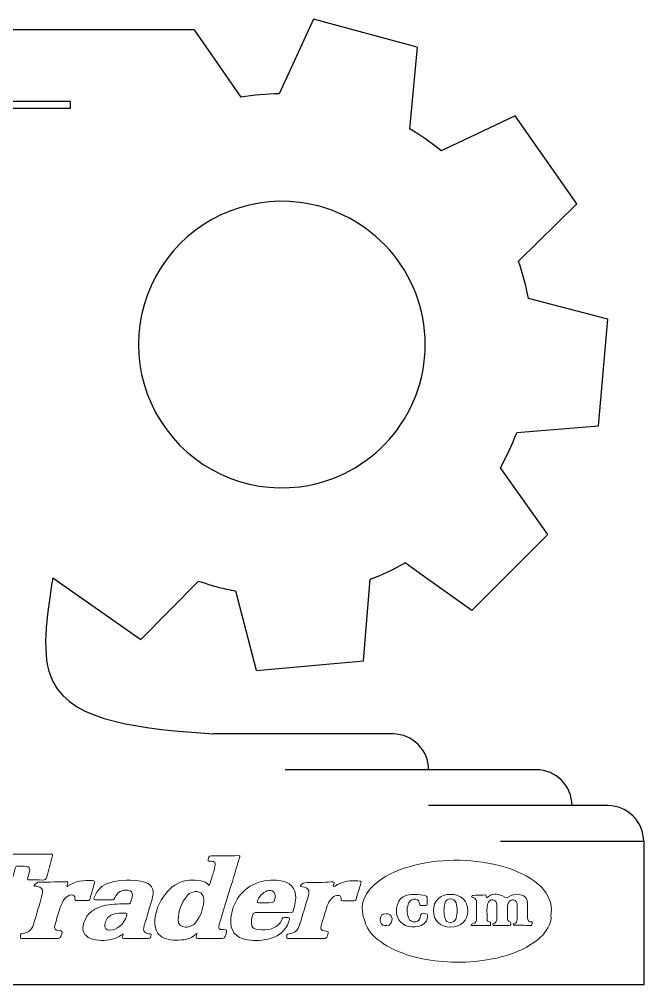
# Model space of a CAD drawing. Header units: inches. Extents: x -4 to 6.6, y 0 to 6.7.
# Drawn here: x 2.24 to 6.6, y 0 to 6.74 of the extents above; entities that cross this region are included whole.
import ezdxf

# ---------------------------------------------------------------- set-up
doc = ezdxf.new("R2010")
doc.units = ezdxf.units.IN
doc.header["$MEASUREMENT"] = 0
for name, color, linetype in [('Etching', 4, 'Continuous'), ('Layer 1', 7, 'Continuous'), ('Metal Shape', 5, 'Continuous')]:
    doc.layers.add(name, color=color, linetype=linetype)

msp = doc.modelspace()

# ---------------------------------------------------------------- linework, layer by layer
at = {"layer": 'Etching'}
for p, q in [((2.5945, 6.1659), (-1.519, 6.1659)), ((2.5945, 6.1659), (2.5945, 6.1159)), ((2.5945, 6.1159), (-1.3788, 6.1159)), ((5.0953, 1.5), (4.0953, 1.5)), ((6.0953, 1.25), (5.0953, 1.25)), ((6.5953, 1), (5.5953, 1))]:
    msp.add_line(p, q, dxfattribs=at)
at = {"layer": 'Layer 1', "lineweight": 0}
for points, knots in [([(1.9895, 0.3225), (2.0294, 0.3225), (2.0693, 0.3225), (2.1092, 0.3225), (2.1623, 0.3224), (2.1619, 0.3226), (2.175, 0.3734), (2.1783, 0.3864), (2.174, 0.3881), (2.1628, 0.388), (2.1504, 0.3878), (2.1379, 0.389), (2.1256, 0.3905), (2.1091, 0.3926), (2.0994, 0.4014), (2.101, 0.4192), (2.1017, 0.4266), (2.102, 0.4342), (2.104, 0.4413), (2.1164, 0.4856), (2.1292, 0.5299), (2.142, 0.5741), (2.165, 0.6536), (2.1882, 0.7331), (2.2116, 0.8125), (2.2135, 0.819), (2.2137, 0.828), (2.2247, 0.8276), (2.2471, 0.8267), (2.2696, 0.8297), (2.2919, 0.8255), (2.3084, 0.8224), (2.3158, 0.8128), (2.312, 0.7962), (2.3081, 0.7793), (2.3041, 0.7622), (2.2986, 0.7458), (2.2946, 0.7337), (2.2975, 0.7307), (2.3097, 0.7309), (2.3403, 0.7316), (2.3709, 0.7322), (2.4013, 0.7307), (2.4185, 0.7299), (2.4265, 0.7345), (2.4308, 0.7521), (2.4425, 0.7991), (2.456, 0.8458), (2.4698, 0.8923), (2.4741, 0.9067), (2.4729, 0.9112), (2.4563, 0.9111), (2.3422, 0.9104), (2.2282, 0.9107), (2.1141, 0.9107), (2.0281, 0.9107), (1.9421, 0.9108), (1.856, 0.9106), (1.8487, 0.9106), (1.8395, 0.9143), (1.8362, 0.9024), (1.8202, 0.8449), (1.8038, 0.7874), (1.7878, 0.7299), (1.7868, 0.7262), (1.7845, 0.7216), (1.7902, 0.7185), (1.8023, 0.7119), (1.8285, 0.7198), (1.8345, 0.7323), (1.8493, 0.7631), (1.8672, 0.7902), (1.8991, 0.8071), (1.9446, 0.8313), (1.9931, 0.8276), (2.0416, 0.8274), (2.0535, 0.8273), (2.0496, 0.8192), (2.0477, 0.8128), (2.0119, 0.6923), (1.9762, 0.5718), (1.9402, 0.4513), (1.9229, 0.3935), (1.8864, 0.3585), (1.8234, 0.3564), (1.8192, 0.3562), (1.8147, 0.3568), (1.813, 0.351), (1.809, 0.3376), (1.82, 0.3225), (1.8343, 0.3225), (1.8861, 0.3224), (1.9378, 0.3225), (1.9895, 0.3225), (1.9895, 0.3225), (1.9895, 0.3225), (1.9895, 0.3225)], [0, 0, 0, 0, 1, 1, 1, 2, 2, 2, 3, 3, 3, 4, 4, 4, 5, 5, 5, 6, 6, 6, 7, 7, 7, 8, 8, 8, 9, 9, 9, 10, 10, 10, 11, 11, 11, 12, 12, 12, 13, 13, 13, 14, 14, 14, 15, 15, 15, 16, 16, 16, 17, 17, 17, 18, 18, 18, 19, 19, 19, 20, 20, 20, 21, 21, 21, 22, 22, 22, 23, 23, 23, 24, 24, 24, 25, 25, 25, 26, 26, 26, 27, 27, 27, 28, 28, 28, 29, 29, 29, 30, 30, 30, 31, 31, 31, 32, 32, 32, 32]), ([(1.9895, 0.3225), (1.9378, 0.3225), (1.8861, 0.3224), (1.8343, 0.3225), (1.82, 0.3225), (1.809, 0.3376), (1.813, 0.351), (1.8147, 0.3568), (1.8192, 0.3562), (1.8234, 0.3564), (1.8864, 0.3585), (1.9229, 0.3935), (1.9402, 0.4513), (1.9762, 0.5718), (2.0119, 0.6923), (2.0477, 0.8128), (2.0496, 0.8192), (2.0535, 0.8273), (2.0416, 0.8274), (1.9931, 0.8276), (1.9446, 0.8313), (1.8991, 0.8071), (1.8672, 0.7902), (1.8493, 0.7631), (1.8345, 0.7323), (1.8285, 0.7198), (1.8023, 0.7119), (1.7902, 0.7185), (1.7845, 0.7216), (1.7868, 0.7262), (1.7878, 0.7299), (1.8038, 0.7874), (1.8202, 0.8449), (1.8362, 0.9024), (1.8395, 0.9143), (1.8487, 0.9106), (1.856, 0.9106), (1.9421, 0.9108), (2.0281, 0.9107), (2.1141, 0.9107), (2.2282, 0.9107), (2.3422, 0.9104), (2.4563, 0.9111), (2.4729, 0.9112), (2.4741, 0.9067), (2.4698, 0.8923), (2.456, 0.8458), (2.4425, 0.7991), (2.4308, 0.7521), (2.4265, 0.7345), (2.4185, 0.7299), (2.4013, 0.7307), (2.3709, 0.7322), (2.3403, 0.7316), (2.3097, 0.7309), (2.2975, 0.7307), (2.2946, 0.7337), (2.2986, 0.7458), (2.3041, 0.7622), (2.3081, 0.7793), (2.312, 0.7962), (2.3158, 0.8128), (2.3084, 0.8224), (2.2919, 0.8255), (2.2696, 0.8297), (2.2471, 0.8267), (2.2247, 0.8276), (2.2137, 0.828), (2.2135, 0.819), (2.2116, 0.8125), (2.1882, 0.7331), (2.165, 0.6536), (2.142, 0.5741), (2.1292, 0.5299), (2.1164, 0.4856), (2.104, 0.4413), (2.102, 0.4342), (2.1017, 0.4266), (2.101, 0.4192), (2.0994, 0.4014), (2.1091, 0.3926), (2.1256, 0.3905), (2.1379, 0.389), (2.1504, 0.3878), (2.1628, 0.388), (2.174, 0.3881), (2.1783, 0.3864), (2.175, 0.3734), (2.1619, 0.3226), (2.1623, 0.3224), (2.1092, 0.3225), (2.0693, 0.3225), (2.0294, 0.3225), (1.9895, 0.3225), (1.9895, 0.3225), (1.9895, 0.3225), (1.9895, 0.3225)], [0, 0, 0, 0, 1, 1, 1, 2, 2, 2, 3, 3, 3, 4, 4, 4, 5, 5, 5, 6, 6, 6, 7, 7, 7, 8, 8, 8, 9, 9, 9, 10, 10, 10, 11, 11, 11, 12, 12, 12, 13, 13, 13, 14, 14, 14, 15, 15, 15, 16, 16, 16, 17, 17, 17, 18, 18, 18, 19, 19, 19, 20, 20, 20, 21, 21, 21, 22, 22, 22, 23, 23, 23, 24, 24, 24, 25, 25, 25, 26, 26, 26, 27, 27, 27, 28, 28, 28, 29, 29, 29, 30, 30, 30, 31, 31, 31, 32, 32, 32, 32]), ([(3.4728, 0.355), (3.4739, 0.354), (3.4749, 0.3531), (3.476, 0.3521), (3.4759, 0.3496), (3.4759, 0.3471), (3.4755, 0.3447), (3.4723, 0.3225), (3.4723, 0.3225), (3.4954, 0.3225), (3.5428, 0.3224), (3.5901, 0.3224), (3.6375, 0.3224), (3.6717, 0.3225), (3.6717, 0.3225), (3.6817, 0.3558), (3.6899, 0.3832), (3.6899, 0.3832), (3.6609, 0.3844), (3.631, 0.3856), (3.6264, 0.3909), (3.6349, 0.4196), (3.6593, 0.502), (3.6845, 0.5841), (3.7093, 0.6663), (3.7314, 0.7396), (3.7535, 0.8128), (3.7756, 0.8861), (3.7778, 0.8936), (3.7835, 0.9023), (3.7675, 0.9012), (3.7047, 0.897), (3.6417, 0.8985), (3.5788, 0.8994), (3.5573, 0.8998), (3.5603, 0.8851), (3.5579, 0.874), (3.5545, 0.8581), (3.5687, 0.8638), (3.5754, 0.863), (3.6027, 0.8594), (3.6109, 0.8501), (3.6043, 0.823), (3.5974, 0.7946), (3.5881, 0.7668), (3.5796, 0.7388), (3.5751, 0.7237), (3.5701, 0.7088), (3.5647, 0.6916), (3.5532, 0.7064), (3.5413, 0.7157), (3.5265, 0.7194), (3.4723, 0.7331), (3.4178, 0.7352), (3.3647, 0.7157), (3.2578, 0.6763), (3.1687, 0.5198), (3.1878, 0.4072), (3.1956, 0.3614), (3.2221, 0.3327), (3.2665, 0.3195), (3.287, 0.3133), (3.3081, 0.3117), (3.3292, 0.3115), (3.3817, 0.3108), (3.4333, 0.3131), (3.4728, 0.355), (3.4728, 0.355), (3.4728, 0.355), (3.4728, 0.355)], [0, 0, 0, 0, 1, 1, 1, 2, 2, 2, 3, 3, 3, 4, 4, 4, 5, 5, 5, 6, 6, 6, 7, 7, 7, 8, 8, 8, 9, 9, 9, 10, 10, 10, 11, 11, 11, 12, 12, 12, 13, 13, 13, 14, 14, 14, 15, 15, 15, 16, 16, 16, 17, 17, 17, 18, 18, 18, 19, 19, 19, 20, 20, 20, 21, 21, 21, 22, 22, 22, 23, 23, 23, 23]), ([(3.4728, 0.355), (3.4333, 0.3131), (3.3817, 0.3108), (3.3292, 0.3115), (3.3081, 0.3117), (3.287, 0.3133), (3.2665, 0.3195), (3.2221, 0.3327), (3.1956, 0.3614), (3.1878, 0.4072), (3.1687, 0.5198), (3.2578, 0.6763), (3.3647, 0.7157), (3.4178, 0.7352), (3.4723, 0.7331), (3.5265, 0.7194), (3.5413, 0.7157), (3.5532, 0.7064), (3.5647, 0.6916), (3.5701, 0.7088), (3.5751, 0.7237), (3.5796, 0.7388), (3.5881, 0.7668), (3.5974, 0.7946), (3.6043, 0.823), (3.6109, 0.8501), (3.6027, 0.8594), (3.5754, 0.863), (3.5687, 0.8638), (3.5545, 0.8581), (3.5579, 0.874), (3.5603, 0.8851), (3.5573, 0.8998), (3.5788, 0.8994), (3.6417, 0.8985), (3.7047, 0.897), (3.7675, 0.9012), (3.7835, 0.9023), (3.7778, 0.8936), (3.7756, 0.8861), (3.7535, 0.8128), (3.7314, 0.7396), (3.7093, 0.6663), (3.6845, 0.5841), (3.6593, 0.502), (3.6349, 0.4196), (3.6264, 0.3909), (3.631, 0.3856), (3.6609, 0.3844), (3.6899, 0.3832), (3.6899, 0.3832), (3.6817, 0.3558), (3.6717, 0.3225), (3.6717, 0.3225), (3.6375, 0.3224), (3.5901, 0.3224), (3.5428, 0.3224), (3.4954, 0.3225), (3.4723, 0.3225), (3.4723, 0.3225), (3.4755, 0.3447), (3.4759, 0.3471), (3.4759, 0.3496), (3.476, 0.3521), (3.4781, 0.354), (3.479, 0.3572), (3.4772, 0.3585), (3.4743, 0.3604), (3.4741, 0.3564), (3.4728, 0.355), (3.4728, 0.355), (3.4728, 0.355), (3.4728, 0.355)], [0, 0, 0, 0, 1, 1, 1, 2, 2, 2, 3, 3, 3, 4, 4, 4, 5, 5, 5, 6, 6, 6, 7, 7, 7, 8, 8, 8, 9, 9, 9, 10, 10, 10, 11, 11, 11, 12, 12, 12, 13, 13, 13, 14, 14, 14, 15, 15, 15, 16, 16, 16, 17, 17, 17, 18, 18, 18, 19, 19, 19, 20, 20, 20, 21, 21, 21, 22, 22, 22, 23, 23, 23, 24, 24, 24, 24]), ([(5.9472, 0.4833), (5.9531, 0.5138), (5.9529, 0.544), (5.9446, 0.574), (5.927, 0.638), (5.8846, 0.6836), (5.833, 0.7217), (5.7592, 0.7762), (5.6754, 0.8096), (5.5872, 0.8314), (5.3773, 0.8833), (5.1675, 0.8821), (4.9592, 0.8232), (4.8686, 0.7975), (4.7836, 0.7593), (4.7129, 0.6947), (4.6326, 0.6214), (4.6118, 0.5351), (4.6516, 0.4419), (4.6507, 0.4343), (4.6531, 0.4275), (4.6562, 0.4205), (4.6864, 0.3521), (4.741, 0.3075), (4.8035, 0.2718), (4.9435, 0.192), (5.0974, 0.1649), (5.2557, 0.1573), (5.3437, 0.1531), (5.4313, 0.1603), (5.5181, 0.1759), (5.6288, 0.1957), (5.7347, 0.2289), (5.8283, 0.2936), (5.8739, 0.325), (5.9135, 0.3628), (5.9357, 0.4151), (5.9449, 0.4367), (5.9546, 0.4587), (5.9472, 0.4833), (5.9472, 0.4833), (5.9472, 0.4833), (5.9472, 0.4833)], [0, 0, 0, 0, 1, 1, 1, 2, 2, 2, 3, 3, 3, 4, 4, 4, 5, 5, 5, 6, 6, 6, 7, 7, 7, 8, 8, 8, 9, 9, 9, 10, 10, 10, 11, 11, 11, 12, 12, 12, 13, 13, 13, 14, 14, 14, 14]), ([(2.3414, 0.6909), (2.3476, 0.6853), (2.3542, 0.6876), (2.3602, 0.6867), (2.3954, 0.681), (2.4092, 0.6638), (2.3998, 0.6294), (2.3807, 0.5591), (2.3599, 0.4893), (2.3385, 0.4198), (2.3273, 0.3831), (2.3016, 0.361), (2.2626, 0.3576), (2.2432, 0.356), (2.2492, 0.3413), (2.248, 0.3314), (2.2462, 0.3167), (2.2589, 0.3228), (2.2651, 0.3228), (2.3405, 0.3223), (2.416, 0.3224), (2.4914, 0.3224), (2.5261, 0.3224), (2.5253, 0.3227), (2.5364, 0.3555), (2.5418, 0.3714), (2.5383, 0.3755), (2.5219, 0.3765), (2.4868, 0.3786), (2.4799, 0.3888), (2.4895, 0.4219), (2.5007, 0.4608), (2.5126, 0.4994), (2.5248, 0.538), (2.5318, 0.56), (2.5413, 0.581), (2.556, 0.5993), (2.5685, 0.6149), (2.5836, 0.6263), (2.6047, 0.6263), (2.6214, 0.6263), (2.6293, 0.6185), (2.6268, 0.602), (2.6251, 0.5904), (2.6286, 0.5878), (2.6392, 0.588), (2.6641, 0.5885), (2.689, 0.5887), (2.714, 0.5879), (2.7253, 0.5875), (2.7304, 0.5915), (2.7334, 0.6023), (2.7433, 0.6377), (2.7532, 0.6731), (2.7649, 0.7079), (2.7701, 0.7233), (2.7646, 0.7262), (2.7513, 0.727), (2.6891, 0.7307), (2.6292, 0.7249), (2.5767, 0.6866), (2.5755, 0.6857), (2.5735, 0.686), (2.5704, 0.6856), (2.5738, 0.6977), (2.5769, 0.7087), (2.5792, 0.7169), (2.5462, 0.7169), (2.5139, 0.7171), (2.4817, 0.7169), (2.4493, 0.7166), (2.4168, 0.7144), (2.3845, 0.7162), (2.3627, 0.7174), (2.3524, 0.7055), (2.3414, 0.6909), (2.3414, 0.6909), (2.3414, 0.6909), (2.3414, 0.6909)], [0, 0, 0, 0, 1, 1, 1, 2, 2, 2, 3, 3, 3, 4, 4, 4, 5, 5, 5, 6, 6, 6, 7, 7, 7, 8, 8, 8, 9, 9, 9, 10, 10, 10, 11, 11, 11, 12, 12, 12, 13, 13, 13, 14, 14, 14, 15, 15, 15, 16, 16, 16, 17, 17, 17, 18, 18, 18, 19, 19, 19, 20, 20, 20, 21, 21, 21, 22, 22, 22, 23, 23, 23, 24, 24, 24, 25, 25, 25, 26, 26, 26, 26]), ([(2.3414, 0.6909), (2.3524, 0.7055), (2.3627, 0.7174), (2.3845, 0.7162), (2.4168, 0.7144), (2.4493, 0.7166), (2.4817, 0.7169), (2.5139, 0.7171), (2.5462, 0.7169), (2.5792, 0.7169), (2.5769, 0.7087), (2.5738, 0.6977), (2.5704, 0.6856), (2.5735, 0.686), (2.5755, 0.6857), (2.5767, 0.6866), (2.6292, 0.7249), (2.6891, 0.7307), (2.7513, 0.727), (2.7646, 0.7262), (2.7701, 0.7233), (2.7649, 0.7079), (2.7532, 0.6731), (2.7433, 0.6377), (2.7334, 0.6023), (2.7304, 0.5915), (2.7253, 0.5875), (2.714, 0.5879), (2.689, 0.5887), (2.6641, 0.5885), (2.6392, 0.588), (2.6286, 0.5878), (2.6251, 0.5904), (2.6268, 0.602), (2.6293, 0.6185), (2.6214, 0.6263), (2.6047, 0.6263), (2.5836, 0.6263), (2.5685, 0.6149), (2.556, 0.5993), (2.5413, 0.581), (2.5318, 0.56), (2.5248, 0.538), (2.5126, 0.4994), (2.5007, 0.4608), (2.4895, 0.4219), (2.4799, 0.3888), (2.4868, 0.3786), (2.5219, 0.3765), (2.5383, 0.3755), (2.5418, 0.3714), (2.5364, 0.3555), (2.5253, 0.3227), (2.5261, 0.3224), (2.4914, 0.3224), (2.416, 0.3224), (2.3405, 0.3223), (2.2651, 0.3228), (2.2589, 0.3228), (2.2462, 0.3167), (2.248, 0.3314), (2.2492, 0.3413), (2.2432, 0.356), (2.2626, 0.3576), (2.3016, 0.361), (2.3273, 0.3831), (2.3385, 0.4198), (2.3599, 0.4893), (2.3807, 0.5591), (2.3998, 0.6294), (2.4092, 0.6638), (2.3954, 0.681), (2.3602, 0.6867), (2.3542, 0.6876), (2.3476, 0.6853), (2.3414, 0.6909), (2.3414, 0.6909), (2.3414, 0.6909), (2.3414, 0.6909)], [0, 0, 0, 0, 1, 1, 1, 2, 2, 2, 3, 3, 3, 4, 4, 4, 5, 5, 5, 6, 6, 6, 7, 7, 7, 8, 8, 8, 9, 9, 9, 10, 10, 10, 11, 11, 11, 12, 12, 12, 13, 13, 13, 14, 14, 14, 15, 15, 15, 16, 16, 16, 17, 17, 17, 18, 18, 18, 19, 19, 19, 20, 20, 20, 21, 21, 21, 22, 22, 22, 23, 23, 23, 24, 24, 24, 25, 25, 25, 26, 26, 26, 26]), ([(2.9636, 0.3544), (2.9628, 0.3502), (2.9628, 0.3457), (2.9611, 0.3419), (2.9541, 0.3254), (2.9607, 0.3217), (2.9766, 0.3222), (3.0065, 0.3232), (3.0365, 0.3225), (3.0664, 0.3225), (3.0907, 0.3225), (3.115, 0.3227), (3.1394, 0.3223), (3.157, 0.322), (3.1565, 0.3374), (3.1589, 0.3472), (3.1616, 0.358), (3.1495, 0.3534), (3.1443, 0.3545), (3.1089, 0.3617), (3.1006, 0.3747), (3.1101, 0.41), (3.1122, 0.4178), (3.1149, 0.4255), (3.1172, 0.4332), (3.1347, 0.4923), (3.1543, 0.5509), (3.1691, 0.6106), (3.1842, 0.6718), (3.1608, 0.7071), (3.0995, 0.7198), (3.0233, 0.7356), (2.947, 0.7336), (2.8721, 0.7121), (2.8184, 0.6968), (2.7814, 0.662), (2.762, 0.6088), (2.7569, 0.5948), (2.7603, 0.5921), (2.7741, 0.5924), (2.8102, 0.5931), (2.8464, 0.5932), (2.8826, 0.5924), (2.8948, 0.5921), (2.9009, 0.5955), (2.9063, 0.6071), (2.9245, 0.6468), (2.9571, 0.6648), (2.9976, 0.6598), (3.0205, 0.657), (3.0313, 0.6442), (3.0282, 0.6216), (3.0262, 0.6075), (3.0213, 0.5938), (3.0187, 0.5798), (3.0163, 0.5672), (3.01, 0.5633), (2.9969, 0.5634), (2.9459, 0.5639), (2.8947, 0.5651), (2.8442, 0.5549), (2.769, 0.5397), (2.7105, 0.5048), (2.6883, 0.4258), (2.6748, 0.3778), (2.6911, 0.3413), (2.7369, 0.3228), (2.7855, 0.3033), (2.8359, 0.3076), (2.886, 0.3171), (2.9147, 0.3225), (2.9385, 0.3385), (2.9636, 0.3544), (2.9636, 0.3544), (2.9636, 0.3544), (2.9636, 0.3544)], [0, 0, 0, 0, 1, 1, 1, 2, 2, 2, 3, 3, 3, 4, 4, 4, 5, 5, 5, 6, 6, 6, 7, 7, 7, 8, 8, 8, 9, 9, 9, 10, 10, 10, 11, 11, 11, 12, 12, 12, 13, 13, 13, 14, 14, 14, 15, 15, 15, 16, 16, 16, 17, 17, 17, 18, 18, 18, 19, 19, 19, 20, 20, 20, 21, 21, 21, 22, 22, 22, 23, 23, 23, 24, 24, 24, 25, 25, 25, 25]), ([(2.9636, 0.3544), (2.9385, 0.3385), (2.9147, 0.3225), (2.886, 0.3171), (2.8359, 0.3076), (2.7855, 0.3033), (2.7369, 0.3228), (2.6911, 0.3413), (2.6748, 0.3778), (2.6883, 0.4258), (2.7105, 0.5048), (2.769, 0.5397), (2.8442, 0.5549), (2.8947, 0.5651), (2.9459, 0.5639), (2.9969, 0.5634), (3.01, 0.5633), (3.0163, 0.5672), (3.0187, 0.5798), (3.0213, 0.5938), (3.0262, 0.6075), (3.0282, 0.6216), (3.0313, 0.6442), (3.0205, 0.657), (2.9976, 0.6598), (2.9571, 0.6648), (2.9245, 0.6468), (2.9063, 0.6071), (2.9009, 0.5955), (2.8948, 0.5921), (2.8826, 0.5924), (2.8464, 0.5932), (2.8102, 0.5931), (2.7741, 0.5924), (2.7603, 0.5921), (2.7569, 0.5948), (2.762, 0.6088), (2.7814, 0.662), (2.8184, 0.6968), (2.8721, 0.7121), (2.947, 0.7336), (3.0233, 0.7356), (3.0995, 0.7198), (3.1608, 0.7071), (3.1842, 0.6718), (3.1691, 0.6106), (3.1543, 0.5509), (3.1347, 0.4923), (3.1172, 0.4332), (3.1149, 0.4255), (3.1122, 0.4178), (3.1101, 0.41), (3.1006, 0.3747), (3.1089, 0.3617), (3.1443, 0.3545), (3.1495, 0.3534), (3.1616, 0.358), (3.1589, 0.3472), (3.1565, 0.3374), (3.157, 0.322), (3.1394, 0.3223), (3.115, 0.3227), (3.0907, 0.3225), (3.0664, 0.3225), (3.0365, 0.3225), (3.0065, 0.3232), (2.9766, 0.3222), (2.9607, 0.3217), (2.9541, 0.3254), (2.9611, 0.3419), (2.9628, 0.3457), (2.9628, 0.3502), (2.9636, 0.3544), (2.9636, 0.3544), (2.9636, 0.3544), (2.9636, 0.3544)], [0, 0, 0, 0, 1, 1, 1, 2, 2, 2, 3, 3, 3, 4, 4, 4, 5, 5, 5, 6, 6, 6, 7, 7, 7, 8, 8, 8, 9, 9, 9, 10, 10, 10, 11, 11, 11, 12, 12, 12, 13, 13, 13, 14, 14, 14, 15, 15, 15, 16, 16, 16, 17, 17, 17, 18, 18, 18, 19, 19, 19, 20, 20, 20, 21, 21, 21, 22, 22, 22, 23, 23, 23, 24, 24, 24, 25, 25, 25, 25]), ([(4.0093, 0.5029), (4.0504, 0.5029), (4.0916, 0.5032), (4.1327, 0.5026), (4.1432, 0.5025), (4.1488, 0.5055), (4.151, 0.516), (4.1554, 0.536), (4.1613, 0.5558), (4.165, 0.5759), (4.1794, 0.6531), (4.1466, 0.707), (4.0746, 0.7226), (4.0194, 0.7346), (3.9642, 0.7319), (3.9103, 0.7148), (3.7913, 0.6771), (3.7245, 0.5715), (3.7148, 0.4588), (3.7077, 0.3767), (3.75, 0.3246), (3.8287, 0.3128), (3.8855, 0.3042), (3.9419, 0.3083), (3.9971, 0.3241), (4.0561, 0.341), (4.0967, 0.3784), (4.1185, 0.4361), (4.1311, 0.4689), (4.1313, 0.4679), (4.0964, 0.4691), (4.0816, 0.4696), (4.0738, 0.4655), (4.0696, 0.451), (4.0662, 0.4389), (4.0576, 0.4296), (4.0484, 0.4208), (4.0026, 0.3771), (3.9468, 0.3787), (3.8903, 0.387), (3.8712, 0.3898), (3.862, 0.406), (3.8595, 0.4249), (3.8565, 0.447), (3.8617, 0.4681), (3.8678, 0.4892), (3.871, 0.5003), (3.8768, 0.5032), (3.8877, 0.5031), (3.9282, 0.5025), (3.9688, 0.5029), (4.0093, 0.5029), (4.0093, 0.5029), (4.0093, 0.5029), (4.0093, 0.5029)], [0, 0, 0, 0, 1, 1, 1, 2, 2, 2, 3, 3, 3, 4, 4, 4, 5, 5, 5, 6, 6, 6, 7, 7, 7, 8, 8, 8, 9, 9, 9, 10, 10, 10, 11, 11, 11, 12, 12, 12, 13, 13, 13, 14, 14, 14, 15, 15, 15, 16, 16, 16, 17, 17, 17, 18, 18, 18, 18]), ([(4.0093, 0.5029), (3.9688, 0.5029), (3.9282, 0.5025), (3.8877, 0.5031), (3.8768, 0.5032), (3.871, 0.5003), (3.8678, 0.4892), (3.8617, 0.4681), (3.8565, 0.447), (3.8595, 0.4249), (3.862, 0.406), (3.8712, 0.3898), (3.8903, 0.387), (3.9468, 0.3787), (4.0026, 0.3771), (4.0484, 0.4208), (4.0576, 0.4296), (4.0662, 0.4389), (4.0696, 0.451), (4.0738, 0.4655), (4.0816, 0.4696), (4.0964, 0.4691), (4.1313, 0.4679), (4.1311, 0.4689), (4.1185, 0.4361), (4.0967, 0.3784), (4.0561, 0.341), (3.9971, 0.3241), (3.9419, 0.3083), (3.8855, 0.3042), (3.8287, 0.3128), (3.75, 0.3246), (3.7077, 0.3767), (3.7148, 0.4588), (3.7245, 0.5715), (3.7913, 0.6771), (3.9103, 0.7148), (3.9642, 0.7319), (4.0194, 0.7346), (4.0746, 0.7226), (4.1466, 0.707), (4.1794, 0.6531), (4.165, 0.5759), (4.1613, 0.5558), (4.1554, 0.536), (4.151, 0.516), (4.1488, 0.5055), (4.1432, 0.5025), (4.1327, 0.5026), (4.0916, 0.5032), (4.0504, 0.5029), (4.0093, 0.5029), (4.0093, 0.5029), (4.0093, 0.5029), (4.0093, 0.5029)], [0, 0, 0, 0, 1, 1, 1, 2, 2, 2, 3, 3, 3, 4, 4, 4, 5, 5, 5, 6, 6, 6, 7, 7, 7, 8, 8, 8, 9, 9, 9, 10, 10, 10, 11, 11, 11, 12, 12, 12, 13, 13, 13, 14, 14, 14, 15, 15, 15, 16, 16, 16, 17, 17, 17, 18, 18, 18, 18]), ([(4.199, 0.6877), (4.2037, 0.6836), (4.2095, 0.6844), (4.2148, 0.6836), (4.2549, 0.6781), (4.2677, 0.661), (4.2566, 0.6222), (4.2371, 0.5541), (4.2161, 0.4863), (4.1951, 0.4186), (4.1838, 0.3822), (4.1605, 0.358), (4.1207, 0.3553), (4.1024, 0.3541), (4.1067, 0.34), (4.1054, 0.3307), (4.1036, 0.3178), (4.1156, 0.3228), (4.1214, 0.3228), (4.2018, 0.3223), (4.2822, 0.323), (4.3626, 0.322), (4.3788, 0.3218), (4.3851, 0.3274), (4.3895, 0.3422), (4.3979, 0.3711), (4.3988, 0.3708), (4.3706, 0.375), (4.3453, 0.3787), (4.3383, 0.3874), (4.3452, 0.4114), (4.3586, 0.458), (4.3731, 0.5043), (4.388, 0.5504), (4.3939, 0.5689), (4.4037, 0.5857), (4.4166, 0.6003), (4.4271, 0.6123), (4.4393, 0.6217), (4.4557, 0.6236), (4.476, 0.626), (4.4853, 0.6181), (4.4841, 0.5977), (4.4835, 0.5885), (4.4854, 0.5855), (4.4947, 0.5856), (4.5214, 0.5861), (4.5483, 0.5861), (4.575, 0.5858), (4.5823, 0.5857), (4.5866, 0.5879), (4.5887, 0.5951), (4.6001, 0.6339), (4.6118, 0.6726), (4.6232, 0.7115), (4.6247, 0.7165), (4.6271, 0.7229), (4.6174, 0.7234), (4.5694, 0.7254), (4.5213, 0.7283), (4.4762, 0.7065), (4.4609, 0.6991), (4.4461, 0.6905), (4.4308, 0.6823), (4.4278, 0.6893), (4.4308, 0.6949), (4.4328, 0.6996), (4.4391, 0.7151), (4.4345, 0.718), (4.4186, 0.7172), (4.3614, 0.7141), (4.3041, 0.7106), (4.2468, 0.713), (4.2247, 0.7139), (4.2101, 0.7062), (4.199, 0.6877), (4.199, 0.6877), (4.199, 0.6877), (4.199, 0.6877)], [0, 0, 0, 0, 1, 1, 1, 2, 2, 2, 3, 3, 3, 4, 4, 4, 5, 5, 5, 6, 6, 6, 7, 7, 7, 8, 8, 8, 9, 9, 9, 10, 10, 10, 11, 11, 11, 12, 12, 12, 13, 13, 13, 14, 14, 14, 15, 15, 15, 16, 16, 16, 17, 17, 17, 18, 18, 18, 19, 19, 19, 20, 20, 20, 21, 21, 21, 22, 22, 22, 23, 23, 23, 24, 24, 24, 25, 25, 25, 26, 26, 26, 26]), ([(4.199, 0.6877), (4.2101, 0.7062), (4.2247, 0.7139), (4.2468, 0.713), (4.3041, 0.7106), (4.3614, 0.7141), (4.4186, 0.7172), (4.4345, 0.718), (4.4391, 0.7151), (4.4328, 0.6996), (4.4308, 0.6949), (4.4278, 0.6893), (4.4308, 0.6823), (4.4461, 0.6905), (4.4609, 0.6991), (4.4762, 0.7065), (4.5213, 0.7283), (4.5694, 0.7254), (4.6174, 0.7234), (4.6271, 0.7229), (4.6247, 0.7165), (4.6232, 0.7115), (4.6118, 0.6726), (4.6001, 0.6339), (4.5887, 0.5951), (4.5866, 0.5879), (4.5823, 0.5857), (4.575, 0.5858), (4.5483, 0.5861), (4.5214, 0.5861), (4.4947, 0.5856), (4.4854, 0.5855), (4.4835, 0.5885), (4.4841, 0.5977), (4.4853, 0.6181), (4.476, 0.626), (4.4557, 0.6236), (4.4393, 0.6217), (4.4271, 0.6123), (4.4166, 0.6003), (4.4037, 0.5857), (4.3939, 0.5689), (4.388, 0.5504), (4.3731, 0.5043), (4.3586, 0.458), (4.3452, 0.4114), (4.3383, 0.3874), (4.3453, 0.3787), (4.3706, 0.375), (4.3988, 0.3708), (4.3979, 0.3711), (4.3895, 0.3422), (4.3851, 0.3274), (4.3788, 0.3218), (4.3626, 0.322), (4.2822, 0.323), (4.2018, 0.3223), (4.1214, 0.3228), (4.1156, 0.3228), (4.1036, 0.3178), (4.1054, 0.3307), (4.1067, 0.34), (4.1024, 0.3541), (4.1207, 0.3553), (4.1605, 0.358), (4.1838, 0.3822), (4.1951, 0.4186), (4.2161, 0.4863), (4.2371, 0.5541), (4.2566, 0.6222), (4.2677, 0.661), (4.2549, 0.6781), (4.2148, 0.6836), (4.2095, 0.6844), (4.2037, 0.6836), (4.199, 0.6877), (4.199, 0.6877), (4.199, 0.6877), (4.199, 0.6877)], [0, 0, 0, 0, 1, 1, 1, 2, 2, 2, 3, 3, 3, 4, 4, 4, 5, 5, 5, 6, 6, 6, 7, 7, 7, 8, 8, 8, 9, 9, 9, 10, 10, 10, 11, 11, 11, 12, 12, 12, 13, 13, 13, 14, 14, 14, 15, 15, 15, 16, 16, 16, 17, 17, 17, 18, 18, 18, 19, 19, 19, 20, 20, 20, 21, 21, 21, 22, 22, 22, 23, 23, 23, 24, 24, 24, 25, 25, 25, 26, 26, 26, 26]), ([(3.5271, 0.5794), (3.5275, 0.6389), (3.4979, 0.6606), (3.4492, 0.6455), (3.4339, 0.6408), (3.4201, 0.6333), (3.41, 0.6212), (3.3693, 0.5726), (3.35, 0.5155), (3.3481, 0.4529), (3.3472, 0.4216), (3.3669, 0.4039), (3.3984, 0.4019), (3.4291, 0.4), (3.4527, 0.4135), (3.4713, 0.4364), (3.5071, 0.4805), (3.5214, 0.5328), (3.5271, 0.5794), (3.5271, 0.5794), (3.5271, 0.5794), (3.5271, 0.5794)], [0, 0, 0, 0, 1, 1, 1, 2, 2, 2, 3, 3, 3, 4, 4, 4, 5, 5, 5, 6, 6, 6, 7, 7, 7, 7]), ([(3.5271, 0.5794), (3.5214, 0.5328), (3.5071, 0.4805), (3.4713, 0.4364), (3.4527, 0.4135), (3.4291, 0.4), (3.3984, 0.4019), (3.3669, 0.4039), (3.3472, 0.4216), (3.3481, 0.4529), (3.35, 0.5155), (3.3693, 0.5726), (3.41, 0.6212), (3.4201, 0.6333), (3.4339, 0.6408), (3.4492, 0.6455), (3.4979, 0.6606), (3.5275, 0.6389), (3.5271, 0.5794), (3.5271, 0.5794), (3.5271, 0.5794), (3.5271, 0.5794)], [0, 0, 0, 0, 1, 1, 1, 2, 2, 2, 3, 3, 3, 4, 4, 4, 5, 5, 5, 6, 6, 6, 7, 7, 7, 7]), ([(3.9558, 0.5724), (3.9639, 0.5724), (3.972, 0.5724), (3.9801, 0.5724), (4.0199, 0.5724), (4.0199, 0.5724), (4.0235, 0.6117), (4.0269, 0.6478), (4.0045, 0.6658), (3.9698, 0.6543), (3.9339, 0.6424), (3.9135, 0.6153), (3.8995, 0.5818), (3.8956, 0.5724), (3.9014, 0.5725), (3.9073, 0.5725), (3.9235, 0.5724), (3.9397, 0.5724), (3.9558, 0.5724), (3.9558, 0.5724), (3.9558, 0.5724), (3.9558, 0.5724)], [0, 0, 0, 0, 1, 1, 1, 2, 2, 2, 3, 3, 3, 4, 4, 4, 5, 5, 5, 6, 6, 6, 7, 7, 7, 7]), ([(3.9558, 0.5724), (3.9397, 0.5724), (3.9235, 0.5724), (3.9073, 0.5725), (3.9014, 0.5725), (3.8956, 0.5724), (3.8995, 0.5818), (3.9135, 0.6153), (3.9339, 0.6424), (3.9698, 0.6543), (4.0045, 0.6658), (4.0269, 0.6478), (4.0235, 0.6117), (4.0199, 0.5724), (4.0199, 0.5724), (3.9801, 0.5724), (3.972, 0.5724), (3.9639, 0.5724), (3.9558, 0.5724), (3.9558, 0.5724), (3.9558, 0.5724), (3.9558, 0.5724)], [0, 0, 0, 0, 1, 1, 1, 2, 2, 2, 3, 3, 3, 4, 4, 4, 5, 5, 5, 6, 6, 6, 7, 7, 7, 7]), ([(4.9971, 0.6298), (4.9896, 0.6298), (4.9821, 0.6305), (4.9747, 0.6297), (4.9334, 0.6256), (4.8972, 0.6117), (4.8815, 0.5695), (4.8643, 0.5233), (4.8639, 0.4777), (4.8993, 0.4381), (4.9355, 0.3976), (5.0178, 0.3907), (5.061, 0.4241), (5.0771, 0.4364), (5.0876, 0.4525), (5.087, 0.4733), (5.0867, 0.4814), (5.0941, 0.4943), (5.0763, 0.4956), (5.0442, 0.4981), (5.0404, 0.4969), (5.0374, 0.4781), (5.0335, 0.4538), (5.0241, 0.4424), (5.0058, 0.4396), (4.9827, 0.4361), (4.9627, 0.4458), (4.9542, 0.4671), (4.9399, 0.5031), (4.9431, 0.5394), (4.958, 0.5743), (4.9656, 0.5923), (4.9848, 0.5996), (5.0052, 0.5967), (5.0243, 0.5941), (5.0309, 0.5817), (5.0324, 0.5644), (5.0328, 0.5591), (5.0328, 0.5525), (5.041, 0.5524), (5.0528, 0.5523), (5.0647, 0.5524), (5.0765, 0.5525), (5.0821, 0.5526), (5.0839, 0.5563), (5.0839, 0.5612), (5.0839, 0.5774), (5.0837, 0.5936), (5.0838, 0.6098), (5.0838, 0.6175), (5.0779, 0.6182), (5.0726, 0.6199), (5.048, 0.6275), (5.0228, 0.6306), (4.9971, 0.6298), (4.9971, 0.6298), (4.9971, 0.6298), (4.9971, 0.6298)], [0, 0, 0, 0, 1, 1, 1, 2, 2, 2, 3, 3, 3, 4, 4, 4, 5, 5, 5, 6, 6, 6, 7, 7, 7, 8, 8, 8, 9, 9, 9, 10, 10, 10, 11, 11, 11, 12, 12, 12, 13, 13, 13, 14, 14, 14, 15, 15, 15, 16, 16, 16, 17, 17, 17, 18, 18, 18, 19, 19, 19, 19]), ([(4.9971, 0.6298), (5.0228, 0.6306), (5.048, 0.6275), (5.0726, 0.6199), (5.0779, 0.6182), (5.0838, 0.6175), (5.0838, 0.6098), (5.0837, 0.5936), (5.0839, 0.5774), (5.0839, 0.5612), (5.0839, 0.5563), (5.0821, 0.5526), (5.0765, 0.5525), (5.0647, 0.5524), (5.0528, 0.5523), (5.041, 0.5524), (5.0328, 0.5525), (5.0328, 0.5591), (5.0324, 0.5644), (5.0309, 0.5817), (5.0243, 0.5941), (5.0052, 0.5967), (4.9848, 0.5996), (4.9656, 0.5923), (4.958, 0.5743), (4.9431, 0.5394), (4.9399, 0.5031), (4.9542, 0.4671), (4.9627, 0.4458), (4.9827, 0.4361), (5.0058, 0.4396), (5.0241, 0.4424), (5.0335, 0.4538), (5.0374, 0.4781), (5.0404, 0.4969), (5.0442, 0.4981), (5.0763, 0.4956), (5.0941, 0.4943), (5.0867, 0.4814), (5.087, 0.4733), (5.0876, 0.4525), (5.0771, 0.4364), (5.061, 0.4241), (5.0178, 0.3907), (4.9355, 0.3976), (4.8993, 0.4381), (4.8639, 0.4777), (4.8643, 0.5233), (4.8815, 0.5695), (4.8972, 0.6117), (4.9334, 0.6256), (4.9747, 0.6297), (4.9821, 0.6305), (4.9896, 0.6298), (4.9971, 0.6298), (4.9971, 0.6298), (4.9971, 0.6298), (4.9971, 0.6298)], [0, 0, 0, 0, 1, 1, 1, 2, 2, 2, 3, 3, 3, 4, 4, 4, 5, 5, 5, 6, 6, 6, 7, 7, 7, 8, 8, 8, 9, 9, 9, 10, 10, 10, 11, 11, 11, 12, 12, 12, 13, 13, 13, 14, 14, 14, 15, 15, 15, 16, 16, 16, 17, 17, 17, 18, 18, 18, 19, 19, 19, 19]), ([(5.2484, 0.6307), (5.1763, 0.6308), (5.1283, 0.5854), (5.1282, 0.5168), (5.1281, 0.448), (5.1757, 0.4027), (5.2482, 0.4026), (5.3207, 0.4026), (5.3686, 0.448), (5.3684, 0.5166), (5.3682, 0.5854), (5.3206, 0.6306), (5.2484, 0.6307), (5.2484, 0.6307), (5.2484, 0.6307), (5.2484, 0.6307)], [0, 0, 0, 0, 1, 1, 1, 2, 2, 2, 3, 3, 3, 4, 4, 4, 5, 5, 5, 5]), ([(5.2484, 0.6307), (5.3206, 0.6306), (5.3682, 0.5854), (5.3684, 0.5166), (5.3686, 0.448), (5.3207, 0.4026), (5.2482, 0.4026), (5.1757, 0.4027), (5.1281, 0.448), (5.1282, 0.5168), (5.1283, 0.5854), (5.1763, 0.6308), (5.2484, 0.6307), (5.2484, 0.6307), (5.2484, 0.6307), (5.2484, 0.6307)], [0, 0, 0, 0, 1, 1, 1, 2, 2, 2, 3, 3, 3, 4, 4, 4, 5, 5, 5, 5]), ([(5.6897, 0.4243), (5.7061, 0.4289), (5.7123, 0.441), (5.7124, 0.4567), (5.7126, 0.4916), (5.7125, 0.5265), (5.7119, 0.5614), (5.7116, 0.5771), (5.7057, 0.5899), (5.6878, 0.5917), (5.6704, 0.5935), (5.6575, 0.5866), (5.6512, 0.5695), (5.6469, 0.5583), (5.6447, 0.5468), (5.6447, 0.5348), (5.6448, 0.5123), (5.6448, 0.4899), (5.6447, 0.4674), (5.6447, 0.4543), (5.6457, 0.4424), (5.6619, 0.4386), (5.6704, 0.4366), (5.6674, 0.4286), (5.6675, 0.4228), (5.6676, 0.4153), (5.6622, 0.414), (5.656, 0.414), (5.6211, 0.4135), (5.5863, 0.413), (5.5514, 0.4126), (5.5477, 0.4125), (5.5433, 0.4118), (5.5427, 0.417), (5.5421, 0.4214), (5.545, 0.4234), (5.549, 0.4249), (5.5673, 0.4316), (5.571, 0.4464), (5.5707, 0.464), (5.5703, 0.4945), (5.5709, 0.525), (5.5704, 0.5556), (5.5701, 0.5793), (5.5621, 0.5898), (5.5441, 0.592), (5.526, 0.5942), (5.5118, 0.584), (5.5068, 0.5628), (5.4984, 0.5265), (5.5036, 0.4896), (5.5033, 0.4529), (5.5032, 0.4453), (5.5096, 0.4404), (5.5169, 0.4397), (5.5288, 0.4384), (5.5279, 0.4306), (5.5278, 0.4221), (5.5277, 0.4114), (5.5205, 0.4126), (5.5136, 0.4126), (5.4768, 0.4128), (5.4401, 0.4129), (5.4033, 0.4133), (5.3995, 0.4133), (5.3934, 0.4107), (5.3926, 0.4171), (5.392, 0.4224), (5.3969, 0.4234), (5.4013, 0.425), (5.4268, 0.4342), (5.4296, 0.4383), (5.4297, 0.4659), (5.4298, 0.5001), (5.4298, 0.5344), (5.4298, 0.5687), (5.4298, 0.5881), (5.4264, 0.6051), (5.403, 0.6089), (5.3981, 0.6097), (5.3947, 0.6123), (5.3956, 0.6177), (5.3965, 0.624), (5.4019, 0.6228), (5.4059, 0.623), (5.4283, 0.6241), (5.4507, 0.6248), (5.4731, 0.626), (5.4952, 0.6271), (5.4952, 0.6273), (5.5002, 0.6057), (5.5339, 0.6375), (5.572, 0.6376), (5.6109, 0.6195), (5.6392, 0.6064), (5.6386, 0.6052), (5.6665, 0.6202), (5.6917, 0.6337), (5.7183, 0.6337), (5.7446, 0.6257), (5.771, 0.6175), (5.7842, 0.5972), (5.7847, 0.567), (5.7853, 0.5333), (5.7854, 0.4997), (5.7854, 0.466), (5.7854, 0.4498), (5.7921, 0.4399), (5.8092, 0.4389), (5.812, 0.4379), (5.8147, 0.437), (5.8174, 0.436), (5.8178, 0.4327), (5.8181, 0.4293), (5.8184, 0.426), (5.8166, 0.422), (5.8148, 0.4179), (5.813, 0.4139), (5.8095, 0.4139), (5.806, 0.4138), (5.8025, 0.4137), (5.7646, 0.4145), (5.7268, 0.4154), (5.689, 0.4162), (5.6892, 0.4189), (5.6895, 0.4216), (5.6897, 0.4243), (5.6897, 0.4243), (5.6897, 0.4243), (5.6897, 0.4243)], [0, 0, 0, 0, 1, 1, 1, 2, 2, 2, 3, 3, 3, 4, 4, 4, 5, 5, 5, 6, 6, 6, 7, 7, 7, 8, 8, 8, 9, 9, 9, 10, 10, 10, 11, 11, 11, 12, 12, 12, 13, 13, 13, 14, 14, 14, 15, 15, 15, 16, 16, 16, 17, 17, 17, 18, 18, 18, 19, 19, 19, 20, 20, 20, 21, 21, 21, 22, 22, 22, 23, 23, 23, 24, 24, 24, 25, 25, 25, 26, 26, 26, 27, 27, 27, 28, 28, 28, 29, 29, 29, 30, 30, 30, 31, 31, 31, 32, 32, 32, 33, 33, 33, 34, 34, 34, 35, 35, 35, 36, 36, 36, 37, 37, 37, 38, 38, 38, 39, 39, 39, 40, 40, 40, 41, 41, 41, 42, 42, 42, 43, 43, 43, 43]), ([(5.2936, 0.5253), (5.2938, 0.5356), (5.293, 0.5536), (5.287, 0.5709), (5.2807, 0.5892), (5.2662, 0.5995), (5.2476, 0.5991), (5.2285, 0.5987), (5.2153, 0.5891), (5.21, 0.5712), (5.1994, 0.5353), (5.1996, 0.4988), (5.2099, 0.4628), (5.215, 0.445), (5.2275, 0.435), (5.2471, 0.435), (5.2673, 0.4351), (5.2796, 0.4433), (5.2866, 0.4623), (5.2933, 0.4802), (5.2935, 0.4988), (5.2936, 0.5253), (5.2936, 0.5253), (5.2936, 0.5253), (5.2936, 0.5253)], [0, 0, 0, 0, 1, 1, 1, 2, 2, 2, 3, 3, 3, 4, 4, 4, 5, 5, 5, 6, 6, 6, 7, 7, 7, 8, 8, 8, 8]), ([(5.2936, 0.5253), (5.2935, 0.4988), (5.2933, 0.4802), (5.2866, 0.4623), (5.2796, 0.4433), (5.2673, 0.4351), (5.2471, 0.435), (5.2275, 0.435), (5.215, 0.445), (5.2099, 0.4628), (5.1996, 0.4988), (5.1994, 0.5353), (5.21, 0.5712), (5.2153, 0.5891), (5.2285, 0.5987), (5.2476, 0.5991), (5.2662, 0.5995), (5.2807, 0.5892), (5.287, 0.5709), (5.293, 0.5536), (5.2938, 0.5356), (5.2936, 0.5253), (5.2936, 0.5253), (5.2936, 0.5253), (5.2936, 0.5253)], [0, 0, 0, 0, 1, 1, 1, 2, 2, 2, 3, 3, 3, 4, 4, 4, 5, 5, 5, 6, 6, 6, 7, 7, 7, 8, 8, 8, 8]), ([(2.8713, 0.3801), (2.9198, 0.3795), (2.9726, 0.4243), (2.9876, 0.4787), (2.9933, 0.4993), (2.9933, 0.4993), (2.9711, 0.4992), (2.9587, 0.499), (2.9462, 0.499), (2.9338, 0.4983), (2.877, 0.4952), (2.8439, 0.4688), (2.8366, 0.421), (2.8326, 0.3946), (2.8446, 0.3805), (2.8713, 0.3801), (2.8713, 0.3801), (2.8713, 0.3801), (2.8713, 0.3801)], [0, 0, 0, 0, 1, 1, 1, 2, 2, 2, 3, 3, 3, 4, 4, 4, 5, 5, 5, 6, 6, 6, 6]), ([(2.8713, 0.3801), (2.8446, 0.3805), (2.8326, 0.3946), (2.8366, 0.421), (2.8439, 0.4688), (2.877, 0.4952), (2.9338, 0.4983), (2.9462, 0.499), (2.9587, 0.499), (2.9711, 0.4992), (2.9933, 0.4993), (2.9933, 0.4993), (2.9876, 0.4787), (2.9726, 0.4243), (2.9198, 0.3795), (2.8713, 0.3801), (2.8713, 0.3801), (2.8713, 0.3801), (2.8713, 0.3801)], [0, 0, 0, 0, 1, 1, 1, 2, 2, 2, 3, 3, 3, 4, 4, 4, 5, 5, 5, 6, 6, 6, 6]), ([(4.8216, 0.4169), (4.8204, 0.4167), (4.8192, 0.4165), (4.818, 0.4163), (4.7989, 0.4144), (4.7784, 0.4067), (4.7637, 0.4265), (4.7528, 0.4413), (4.756, 0.4707), (4.7697, 0.4906), (4.7739, 0.4915), (4.7782, 0.4922), (4.7824, 0.4933), (4.8048, 0.4991), (4.8262, 0.4932), (4.8342, 0.4788), (4.8457, 0.4582), (4.8407, 0.4334), (4.8216, 0.4169), (4.8216, 0.4169), (4.8216, 0.4169), (4.8216, 0.4169)], [0, 0, 0, 0, 1, 1, 1, 2, 2, 2, 3, 3, 3, 4, 4, 4, 5, 5, 5, 6, 6, 6, 7, 7, 7, 7]), ([(5.6897, 0.4243), (5.6895, 0.4216), (5.6892, 0.4189), (5.689, 0.4162), (5.6839, 0.4193), (5.6846, 0.422), (5.6897, 0.4243), (5.6897, 0.4243), (5.6897, 0.4243), (5.6897, 0.4243)], [0, 0, 0, 0, 1, 1, 1, 2, 2, 2, 3, 3, 3, 3]), ([(5.8174, 0.436), (5.8147, 0.437), (5.812, 0.4379), (5.8092, 0.4389), (5.8125, 0.4393), (5.8157, 0.44), (5.8174, 0.436), (5.8174, 0.436), (5.8174, 0.436), (5.8174, 0.436)], [0, 0, 0, 0, 1, 1, 1, 2, 2, 2, 3, 3, 3, 3]), ([(3.4728, 0.355), (3.4741, 0.3564), (3.4743, 0.3604), (3.4772, 0.3585), (3.479, 0.3572), (3.4781, 0.354), (3.476, 0.3521), (3.4749, 0.3531), (3.4739, 0.354), (3.4728, 0.355), (3.4728, 0.355), (3.4728, 0.355), (3.4728, 0.355)], [0, 0, 0, 0, 1, 1, 1, 2, 2, 2, 3, 3, 3, 4, 4, 4, 4])]:
    msp.add_open_spline(points, degree=3, knots=knots, dxfattribs=at)
at = {"layer": 'Metal Shape'}
for p, q in [((4.2913, 6.7386), (4.0535, 6.2181)), ((5.0157, 6.5445), (4.2913, 6.7386)), ((3.4601, 6.6659), (-3.5399, 6.6659)), ((3.4601, 6.6659), (3.7846, 6.1946)), ((5.0157, 6.5445), (4.9614, 5.9749)), ((5.0157, 6.5445), (5.0157, 6.5445)), ((5.6992, 6.066), (5.3367, 5.8934)), ((6.1293, 5.4516), (5.6992, 6.066)), ((5.3367, 5.8934), (5.1825, 5.8201)), ((6.1293, 5.4516), (5.7216, 5.0502)), ((6.3453, 4.6457), (5.7914, 4.7895)), ((6.2799, 3.8986), (6.3453, 4.6457)), ((6.2799, 3.8986), (5.7095, 3.8532)), ((5.9273, 3.1424), (5.5954, 3.6085)), ((5.397, 2.6121), (5.9273, 3.1424)), ((5.0344, 2.8702), (4.9308, 2.9439)), ((2.4734, 2.8402), (3.0878, 2.41)), ((5.397, 2.6121), (5.0344, 2.8702)), ((3.0878, 2.41), (3.4892, 2.8178)), ((4.6408, 2.2595), (4.6862, 2.8299)), ((3.8937, 2.1941), (3.7499, 2.748)), ((3.8937, 2.1941), (4.6408, 2.2595)), ((4.8453, 1.75), (3.5953, 1.75)), ((5.8453, 1.5), (5.0953, 1.5)), ((6.3453, 1.25), (6.0953, 1.25)), ((6.5953, 1), (6.5953, 0)), ((6.5953, 0), (-1, 0))]:
    msp.add_line(p, q, dxfattribs=at)
for centre, radius, start, end in [((4.0712, 4.4682), 1.75, 90.57719, 99.42281), ((4.0712, 4.4682), 1.75, 50.57719, 59.42281), ((4.0712, 4.4682), 1, 82.81924, 277.18076), ((4.0712, 4.4682), 1, 277.18076, 82.81924), ((4.0712, 4.4682), 1.75, 10.57719, 19.42281), ((4.0712, 4.4682), 1.75, 330.57719, 339.42281), ((4.0712, 4.4682), 1.75, 290.57719, 299.42281), ((4.0712, 4.4682), 1.75, 250.57719, 257.21485), ((4.0712, 4.4682), 1.75, 257.21485, 259.42281), ((4.8453, 1.5), 0.25, 0, 90), ((5.8453, 1.25), 0.25, 0, 90), ((6.3453, 1), 0.25, 0, 90)]:
    msp.add_arc(centre, radius, start, end, dxfattribs=at)
msp.add_open_spline([(2.4734, 2.8402), (2.4298, 2.5673), (2.3151, 1.8494), (3.1054, 1.788), (3.5953, 1.75)], degree=3, knots=[0, 0, 0, 0, 0.723913, 1.904054, 1.904054, 1.904054, 1.904054], dxfattribs=at)

doc.saveas('drawing.dxf')
